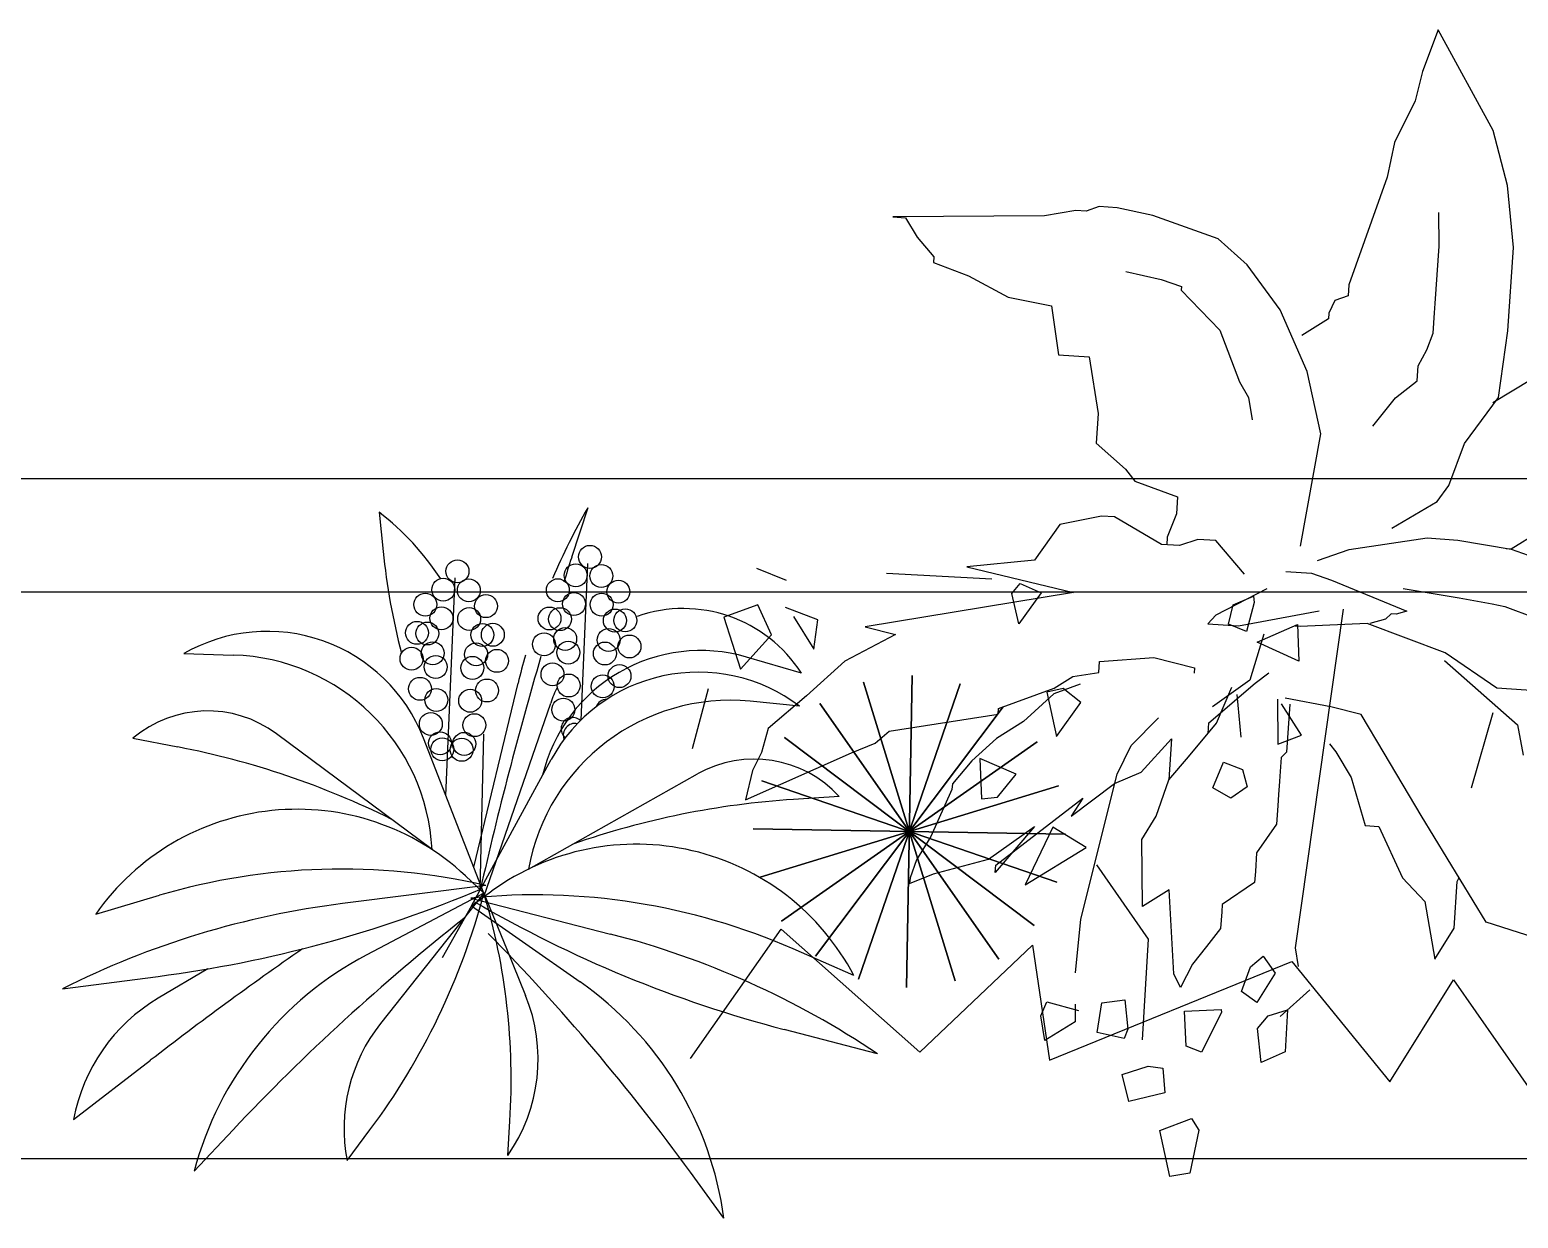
# Model space of a CAD drawing. Header units: millimetres. Extents: x 118878 to 201916, y 10986 to 20993.
# Drawn here: x 192667.4 to 192733.1, y 13810.3 to 13862.8 of the extents above; entities that cross this region are included whole.
import ezdxf

# ---------------------------------------------------------------- set-up
doc = ezdxf.new("R2010")
doc.units = ezdxf.units.MM
doc.header["$LTSCALE"] = 100
for name, color, linetype in [('1', 1, 'Continuous'), ('HA', 1, 'Continuous'), ('TREE', 83, 'Continuous')]:
    doc.layers.add(name, color=color, linetype=linetype)

# ---------------------------------------------------------------- blocks, each defined once
blk = doc.blocks.new('A$C500044CD')
at = {"layer": 'TREE'}
for p, q in [((0.6764, 0.63457), (0.66969, 0.61255)), ((0.70797, 0.58459), (0.6764, 0.63457)), ((0.66969, 0.61255), (0.66699, 0.59722)), ((0.66699, 0.59722), (0.65763, 0.5752)), ((0.71713, 0.55676), (0.70797, 0.58459)), ((0.65763, 0.5752), (0.65492, 0.557)), ((0.65492, 0.557), (0.63881, 0.5005)), ((0.7223, 0.5251), (0.71713, 0.55676)), ((0.68391, 0.52333), (0.68265, 0.54059)), ((0.68379, 0.49361), (0.68391, 0.52333)), ((0.72213, 0.48196), (0.7223, 0.5251)), ((0.63881, 0.5005), (0.63879, 0.49474)), ((0.63216, 0.49189), (0.62948, 0.48519)), ((0.63879, 0.49474), (0.63216, 0.49189)), ((0.68377, 0.48882), (0.68379, 0.49361)), ((0.62948, 0.48519), (0.62947, 0.48232)), ((0.68373, 0.47827), (0.68377, 0.48882)), ((0.62947, 0.48232), (0.6162, 0.47278)), ((0.62947, 0.48232), (0.62947, 0.48232)), ((0.68105, 0.46965), (0.68373, 0.47827)), ((0.71935, 0.44745), (0.72213, 0.48196)), ((0.6162, 0.47278), (0.6162, 0.47278)), ((0.67704, 0.46104), (0.68105, 0.46965)), ((0.71669, 0.44459), (0.75651, 0.47223)), ((0.67701, 0.45337), (0.67704, 0.46104)), ((0.66639, 0.44382), (0.67701, 0.45337)), ((0.70337, 0.42259), (0.71935, 0.44745)), ((0.65574, 0.42853), (0.66639, 0.44382)), ((0.69667, 0.40056), (0.70337, 0.42259)), ((0.69134, 0.39196), (0.69667, 0.40056)), ((0.66877, 0.3767), (0.69134, 0.39196)), ((0.74424, 0.37929), (0.73096, 0.36975)), ((0.64755, 0.36432), (0.68729, 0.3728)), ((0.68729, 0.3728), (0.70318, 0.37273)), ((0.70318, 0.37273), (0.73096, 0.36975)), ((0.73096, 0.36975), (0.72831, 0.36976)), ((0.73096, 0.36975), (0.76534, 0.36003)), ((0.25459, 0.36098), (0.24792, 0.33491)), ((0.63164, 0.35767), (0.64755, 0.36432)), ((0.14742, 0.35188), (0.15073, 0.33189)), ((0.61572, 0.35102), (0.62896, 0.35097)), ((0.62896, 0.35097), (0.63954, 0.34806)), ((0.63954, 0.34806), (0.6792, 0.33448)), ((0.6766, 0.34599), (0.70571, 0.343)), ((0.70571, 0.343), (0.72291, 0.34102)), ((0.72291, 0.34102), (0.72952, 0.34004)), ((0.72952, 0.34004), (0.74539, 0.33518)), ((0.25802, 0.2516), (0.25643, 0.3323)), ((0.67125, 0.33259), (0.66859, 0.32973)), ((0.6739, 0.33258), (0.67125, 0.33259)), ((0.6792, 0.33448), (0.6739, 0.33258)), ((0.62488, 0.32319), (0.62224, 0.3232)), ((0.65931, 0.32689), (0.62488, 0.32319)), ((0.7003, 0.31426), (0.65931, 0.32689)), ((0.66859, 0.32973), (0.66064, 0.32688)), ((0.19095, 0.20839), (0.18875, 0.32059)), ((0.70029, 0.31043), (0.73988, 0.2796)), ((0.72803, 0.29786), (0.7003, 0.31426)), ((0.75583, 0.29775), (0.72803, 0.29786)), ((0.36986, 0.28282), (0.34103, 0.28934)), ((0.43423, 0.12461), (0.42682, 0.28534)), ((0.42682, 0.28534), (0.43423, 0.12461)), ((0.64326, 0.28285), (0.61944, 0.28582)), ((0.7183, 0.24575), (0.72688, 0.28522)), ((0.45888, 0.12969), (0.40216, 0.28027)), ((0.40216, 0.28027), (0.45888, 0.12969)), ((0.40922, 0.1274), (0.45183, 0.28256)), ((0.45183, 0.28256), (0.40922, 0.1274)), ((0.65913, 0.27991), (0.64326, 0.28285)), ((0.67229, 0.26068), (0.65913, 0.27991)), ((0.73988, 0.2796), (0.74379, 0.26424)), ((0.05158, 0.27282), (0.07705, 0.27368)), ((0.20772, 0.17247), (0.22446, 0.2685)), ((0.38628, 0.13778), (0.47476, 0.27217)), ((0.47476, 0.27217), (0.38628, 0.13778)), ((0.3699, 0.26589), (0.34443, 0.26675)), ((0.38029, 0.26782), (0.48076, 0.14214)), ((0.48076, 0.14214), (0.38029, 0.26782)), ((0.64375, 0.26374), (0.64726, 0.2599)), ((0.21375, 0.15743), (0.24187, 0.25936)), ((0.36769, 0.15474), (0.49336, 0.25522)), ((0.49336, 0.25522), (0.36769, 0.15474)), ((0.64726, 0.2599), (0.65601, 0.24711)), ((0.69335, 0.22992), (0.67229, 0.26068)), ((0.36333, 0.24922), (0.49772, 0.16074)), ((0.49772, 0.16074), (0.36333, 0.24922)), ((0.65601, 0.24711), (0.66472, 0.22285)), ((0.21174, 0.16106), (0.20846, 0.24113)), ((0.18563, 0.18015), (0.10184, 0.2346)), ((0.21372, 0.15942), (0.17755, 0.23721)), ((0.20775, 0.15248), (0.24393, 0.23027)), ((0.35524, 0.17662), (0.50581, 0.23334)), ((0.50581, 0.23334), (0.35524, 0.17662)), ((0.02812, 0.22763), (0.05158, 0.22461)), ((0.23585, 0.17321), (0.31963, 0.22766)), ((0.35295, 0.22629), (0.5081, 0.18367)), ((0.5081, 0.18367), (0.35295, 0.22629)), ((0.66472, 0.22285), (0.67177, 0.22282)), ((0.67177, 0.22282), (0.68576, 0.19725)), ((0.73021, 0.17705), (0.69335, 0.22992)), ((0.39335, 0.22069), (0.3699, 0.21767)), ((0.35016, 0.20127), (0.51089, 0.20868)), ((0.51089, 0.20868), (0.35016, 0.20127)), ((0.68576, 0.19725), (0.69804, 0.18573)), ((0.71384, 0.17291), (0.71393, 0.19714)), ((0.71393, 0.19714), (0.71478, 0.19919)), ((0.69804, 0.18573), (0.70497, 0.15636)), ((0.78046, 0.16439), (0.73021, 0.17705)), ((0.70497, 0.15636), (0.71384, 0.17291)), ((0.21439, 0.16334), (0.14137, 0.14943)), ((0.21372, 0.15942), (0.20369, 0.1677)), ((0.21372, 0.15942), (0.15543, 0.12381)), ((0.21372, 0.15942), (0.16483, 0.08905)), ((0.20708, 0.1564), (0.2801, 0.14249)), ((0.20775, 0.15248), (0.21778, 0.16076)), ((0.21372, 0.15942), (0.22714, 0.13164)), ((0.01473, 0.13596), (0.04691, 0.14771)), ((0.20775, 0.15248), (0.19433, 0.1247)), ((0.20775, 0.15248), (0.26604, 0.11687)), ((0.32531, 0.08106), (0.36773, 0.15052)), ((0.36773, 0.15052), (0.44308, 0.09187)), ((0.44308, 0.09187), (0.49751, 0.15052)), ((0.49751, 0.15052), (0.51007, 0.09187)), ((0.51007, 0.09187), (0.63147, 0.15052)), ((0.63147, 0.15052), (0.6859, 0.09187)), ((0.6859, 0.09187), (0.7152, 0.14633)), ((0.7152, 0.14633), (0.76544, 0.08349)), ((0.40674, 0.12903), (0.37456, 0.14077)), ((0.22714, 0.13164), (0.2385, 0.10815)), ((0.0742, 0.11146), (0.04956, 0.09468)), ((0, 0.09644), (0.04889, 0.10598)), ((0.42147, 0.0895), (0.37258, 0.09905)), ((0.01003, 0.02953), (0.04759, 0.06254)), ((0.23449, 0.02517), (0.23449, 0.043)), ((0.15208, 0.01734), (0.16282, 0.03386)), ((0.07369, 0.00694), (0.09245, 0.02953)), ((0.34778, 0), (0.32903, 0.0226))]:
    blk.add_line(p, q, dxfattribs=at)
at = {"layer": 'TREE', "linetype": 'Continuous'}
for p, q in [((0.3592, 0.33012), (0.34346, 0.33535)), ((0.46473, 0.33739), (0.41045, 0.33695)), ((0.47547, 0.3307), (0.4794, 0.33606)), ((0.47547, 0.3307), (0.47547, 0.3307)), ((0.48006, 0.31542), (0.47547, 0.3307)), ((0.4794, 0.33606), (0.49054, 0.33196)), ((0.49054, 0.33196), (0.48006, 0.31542)), ((0.58789, 0.32192), (0.58968, 0.33209)), ((0.58968, 0.33209), (0.59981, 0.33729)), ((0.58968, 0.33209), (0.58968, 0.33209)), ((0.60039, 0.33391), (0.59746, 0.31884)), ((0.59981, 0.33729), (0.60039, 0.33391)), ((0.63293, 0.15771), (0.64662, 0.33347)), ((0.60331, 0.31365), (0.62344, 0.32399)), ((0.62344, 0.32399), (0.62529, 0.30533)), ((0.34519, 0.31653), (0.32821, 0.30917)), ((0.35322, 0.30161), (0.34519, 0.31653)), ((0.37659, 0.31093), (0.35957, 0.3161)), ((0.59746, 0.31884), (0.58789, 0.32192)), ((0.60646, 0.31809), (0.60075, 0.29391)), ((0.32821, 0.30917), (0.32821, 0.30917)), ((0.32821, 0.30917), (0.33842, 0.28293)), ((0.36394, 0.3117), (0.37547, 0.29563)), ((0.37547, 0.29563), (0.37659, 0.31093)), ((0.62529, 0.30533), (0.60331, 0.31365)), ((0.60331, 0.31365), (0.60331, 0.31365)), ((0.33842, 0.28293), (0.35322, 0.30161)), ((0.60075, 0.29391), (0.58244, 0.27898)), ((0.59807, 0.26422), (0.59469, 0.28612)), ((0.61556, 0.285), (0.61715, 0.26187)), ((0.50495, 0.2835), (0.49678, 0.28117)), ((0.49678, 0.28117), (0.49678, 0.28117)), ((0.49678, 0.28117), (0.50319, 0.25857)), ((0.50319, 0.25857), (0.51457, 0.2769)), ((0.51457, 0.2769), (0.50495, 0.2835)), ((0.62907, 0.26728), (0.61771, 0.28278)), ((0.31631, 0.24064), (0.32255, 0.2719)), ((0.54186, 0.25635), (0.55506, 0.27153)), ((0.61715, 0.26187), (0.62907, 0.26728)), ((0.53563, 0.24117), (0.54186, 0.25635)), ((0.58521, 0.23733), (0.58983, 0.25086)), ((0.58983, 0.25086), (0.59983, 0.24765)), ((0.59983, 0.24765), (0.60287, 0.23886)), ((0.46441, 0.24473), (0.46664, 0.22406)), ((0.48358, 0.23794), (0.46441, 0.24473)), ((0.47469, 0.22549), (0.48358, 0.23794)), ((0.52159, 0.16546), (0.53563, 0.24117)), ((0.60287, 0.23886), (0.59482, 0.23261)), ((0.60287, 0.23886), (0.60287, 0.23886)), ((0.59482, 0.23261), (0.58521, 0.23733)), ((0.46664, 0.22406), (0.47469, 0.22549)), ((0.46664, 0.22406), (0.46664, 0.22406)), ((0.5042, 0.21193), (0.49184, 0.1813)), ((0.52204, 0.20249), (0.5042, 0.21193)), ((0.49184, 0.1813), (0.52204, 0.20249)), ((0.5571, 0.15733), (0.52812, 0.19385)), ((0.49184, 0.1813), (0.49184, 0.1813)), ((0.52064, 0.13775), (0.52159, 0.16546)), ((0.55732, 0.10541), (0.5571, 0.15733)), ((0.63514, 0.14827), (0.63293, 0.15771)), ((0.60658, 0.13348), (0.61039, 0.14638)), ((0.61039, 0.14638), (0.61658, 0.15233)), ((0.61039, 0.14638), (0.61039, 0.14638)), ((0.61658, 0.15233), (0.62335, 0.14407)), ((0.62335, 0.14407), (0.61479, 0.12832)), ((0.61479, 0.12832), (0.60658, 0.13348)), ((0.64167, 0.13657), (0.62737, 0.12195)), ((0.53364, 0.10769), (0.53515, 0.12313)), ((0.53515, 0.12313), (0.54682, 0.12539)), ((0.54682, 0.12539), (0.54932, 0.11034)), ((0.57793, 0.12155), (0.59677, 0.12352)), ((0.59677, 0.12352), (0.59702, 0.12203)), ((0.6211, 0.12184), (0.63093, 0.1255)), ((0.63093, 0.1255), (0.63093, 0.1255)), ((0.63093, 0.1255), (0.63109, 0.10379)), ((0.50413, 0.11447), (0.50684, 0.12185)), ((0.50684, 0.12185), (0.52331, 0.11837)), ((0.52141, 0.12152), (0.522, 0.11239)), ((0.57996, 0.10357), (0.57793, 0.12155)), ((0.59702, 0.12203), (0.58801, 0.10097)), ((0.6161, 0.11504), (0.6211, 0.12184)), ((0.507, 0.1019), (0.50413, 0.11447)), ((0.522, 0.11239), (0.507, 0.1019)), ((0.54776, 0.10548), (0.53364, 0.10769)), ((0.54932, 0.11034), (0.54776, 0.10548)), ((0.54932, 0.11034), (0.54932, 0.11034)), ((0.61901, 0.09758), (0.6161, 0.11504)), ((0.57996, 0.10357), (0.57996, 0.10357)), ((0.58801, 0.10097), (0.57996, 0.10357)), ((0.63109, 0.10379), (0.61901, 0.09758)), ((0.54798, 0.08689), (0.5611, 0.09203)), ((0.55224, 0.07325), (0.54798, 0.08689)), ((0.5611, 0.09203), (0.5611, 0.09203)), ((0.5611, 0.09203), (0.56857, 0.09154)), ((0.56857, 0.09154), (0.57044, 0.07883)), ((0.57044, 0.07883), (0.55224, 0.07325)), ((0.56915, 0.0593), (0.58509, 0.06654)), ((0.58509, 0.06654), (0.5892, 0.06074)), ((0.57568, 0.036), (0.56915, 0.0593)), ((0.5892, 0.06074), (0.58585, 0.0383)), ((0.5892, 0.06074), (0.5892, 0.06074)), ((0.58585, 0.0383), (0.57568, 0.036))]:
    blk.add_line(p, q, dxfattribs=at)
at = {"layer": 'TREE'}
for points in [[(0.6224, 0.36442), (0.62924, 0.42288), (0.6201, 0.45455), (0.60433, 0.48529), (0.58589, 0.50741), (0.57005, 0.51994), (0.53567, 0.52966), (0.51715, 0.53261), (0.50789, 0.53264), (0.50126, 0.52979), (0.49596, 0.52981), (0.48006, 0.52604), (0.40194, 0.52059), (0.40856, 0.52057), (0.41514, 0.51095), (0.42437, 0.50133), (0.42436, 0.49845), (0.44287, 0.49263), (0.46401, 0.48296), (0.4865, 0.48), (0.4917, 0.45505), (0.50758, 0.45499), (0.51409, 0.4262), (0.51403, 0.41086), (0.52987, 0.39834), (0.53514, 0.39256), (0.55762, 0.38576), (0.5576, 0.38289), (0.55758, 0.37714), (0.55356, 0.36469), (0.55355, 0.36085)], [(0.52364, 0.49999), (0.54216, 0.49704), (0.55274, 0.49412), (0.55274, 0.4922), (0.57384, 0.47295), (0.58565, 0.44701), (0.59092, 0.43932), (0.59352, 0.42781)], [(0.59453, 0.34823), (0.57871, 0.36459), (0.56945, 0.36463), (0.56017, 0.36083), (0.56017, 0.36083), (0.5509, 0.36086), (0.5258, 0.37343), (0.51918, 0.37345), (0.49798, 0.36778), (0.48599, 0.34865), (0.45155, 0.34304), (0.50711, 0.33323), (0.40112, 0.30872), (0.41699, 0.30578), (0.39178, 0.29054), (0.37317, 0.27144), (0.35457, 0.25329), (0.35187, 0.24084), (0.34787, 0.23127), (0.34516, 0.21594), (0.39821, 0.24354), (0.41015, 0.24924), (0.4168, 0.25593), (0.47244, 0.26817), (0.47245, 0.27105), (0.5003, 0.2834), (0.50959, 0.29008), (0.52284, 0.2929), (0.52286, 0.29866), (0.55067, 0.30238), (0.57184, 0.29847), (0.57183, 0.29559)], [(0.60642, 0.34147), (0.58121, 0.32623), (0.57722, 0.32145), (0.59311, 0.32139), (0.63418, 0.33178), (0.63418, 0.33178)], [(0.58097, 0.26516), (0.58099, 0.27063), (0.58099, 0.27063), (0.60358, 0.29259), (0.61022, 0.29832)], [(0.51355, 0.28623), (0.50029, 0.28053), (0.48567, 0.26525), (0.47239, 0.25571), (0.46043, 0.24329), (0.45111, 0.23087), (0.4511, 0.22799), (0.44174, 0.2031), (0.43507, 0.19066), (0.43239, 0.18109), (0.43238, 0.17821), (0.44431, 0.18392), (0.47215, 0.19339), (0.49472, 0.21152), (0.47609, 0.18667), (0.47611, 0.1905), (0.51861, 0.22773), (0.51328, 0.21816), (0.53453, 0.23629), (0.54779, 0.24295), (0.54779, 0.24295), (0.56243, 0.26111), (0.56234, 0.24002)], [(0.62208, 0.28293), (0.62198, 0.258), (0.61932, 0.25514), (0.61929, 0.24555), (0.61927, 0.24268), (0.61925, 0.23596), (0.61923, 0.23021), (0.61919, 0.22063), (0.60986, 0.20532), (0.60983, 0.19573), (0.6098, 0.18998), (0.59387, 0.17758), (0.59386, 0.17375), (0.59382, 0.16512), (0.58717, 0.15556), (0.58051, 0.146), (0.57517, 0.13355), (0.57122, 0.14028), (0.57122, 0.14028), (0.56609, 0.18344), (0.55282, 0.17391), (0.55031, 0.20843), (0.55697, 0.22087), (0.56234, 0.24002), (0.56234, 0.24002), (0.57166, 0.25245), (0.58497, 0.27061), (0.58497, 0.27061), (0.59166, 0.28976)]]:
    blk.add_lwpolyline(points, dxfattribs=at)
for centre in [(0.25731, 0.33581), (0.18963, 0.3241), (0.2506, 0.32585), (0.26377, 0.32635), (0.24187, 0.31761), (0.27309, 0.3188), (0.18292, 0.31414), (0.19609, 0.31464), (0.2506, 0.31109), (0.26489, 0.31163), (0.17419, 0.3059), (0.20541, 0.30709), (0.23852, 0.30281), (0.24389, 0.30281), (0.27221, 0.30388), (0.27756, 0.30429), (0.18292, 0.29938), (0.1972, 0.29992), (0.26962, 0.29366), (0.17083, 0.2911), (0.1762, 0.2911), (0.20452, 0.29217), (0.20988, 0.29258), (0.23654, 0.28934), (0.24724, 0.29281), (0.24926, 0.28588), (0.26813, 0.28659), (0.28055, 0.29101), (0.17956, 0.2811), (0.20193, 0.28195), (0.21287, 0.2793), (0.16886, 0.27763), (0.18157, 0.27417), (0.20045, 0.27488), (0.24187, 0.27413), (0.27639, 0.27544), (0.2087, 0.26373), (0.2506, 0.26895), (0.26808, 0.26961), (0.17419, 0.26242), (0.18292, 0.25724), (0.20039, 0.2579), (0.24859, 0.25634), (0.1809, 0.24463), (0.20336, 0.24548), (0.18627, 0.23505), (0.18762, 0.23203), (0.19762, 0.23241), (0.19873, 0.23552)]:
    blk.add_circle(centre, 0.00591, dxfattribs=at)
for centre, radius, start, end in [((0.56222, 0.2096), 0.34286, 153.79927, 160.59746), ((0.07028, 0.23718), 0.13823, 36.6033, 56.07812), ((0.49231, 0.38861), 0.34625, 189.42765, 198.24093), ((2.13754, -0.14898), 1.95059, 165.63636, 166.03113), ((0.31154, 0.24014), 0.07227, 36.19706, 112.82655), ((0.09923, 0.20079), 0.08637, 24.93865, 123.48891), ((0.32255, 0.20768), 0.08373, 77.2438, 170.21543), ((2.13754, -0.14898), 1.95059, 167.2076, 170.8544), ((0.56222, 0.2096), 0.34286, 167.60084, 170.10884), ((0.32224, 0.19386), 0.08637, 56.51109, 155.06135), ((0.0806, 0.16802), 0.10572, 6.58479, 91.9287), ((0.34087, 0.16109), 0.10572, 88.0713, 173.41521), ((0.31154, 0.24014), 0.07227, 157.43899, 164.5742), ((0.27104, 0.25719), 0.00591, 94.27674, 163.62772), ((0.25396, 0.24676), 0.00591, 50.18438, 234.2853), ((0.2553, 0.24374), 0.00591, 80.79637, 205.82262), ((0.06938, 0.18465), 0.05958, 56.97765, 133.82916), ((0.3521, 0.17771), 0.05958, 46.17084, 123.02235), ((-0.00357, -0.20366), 0.4318, 67.2265, 82.66207), ((0.42505, -0.2106), 0.4318, 97.33793, 112.7735), ((0.12297, 0.06989), 0.12681, 50.46786, 148.59978), ((0.2985, 0.06296), 0.12681, 31.40022, 129.53214), ((0.16039, -0.16316), 0.33094, 80.6079, 110.05238), ((-0.07389, 0.73477), 0.64067, 281.04915, 296.54065), ((-0.1359, 0.22806), 0.3563, 326.97159, 348.89261), ((0.26109, -0.1701), 0.33094, 69.94762, 99.3921), ((0.49537, 0.72784), 0.64067, 243.45935, 258.95085), ((-0.10218, 0.043), 0.33667, 360, 20.23156), ((0.22469, -0.28792), 0.44521, 100.78564, 120.30988), ((0.94054, -0.67441), 1.10218, 131.91952, 140.30621), ((-0.51907, -0.68135), 1.10218, 39.69379, 48.08048), ((0.19678, -0.29485), 0.44521, 59.69012, 79.21436), ((1.30843, -1.37212), 1.90997, 128.39187, 131.31056), ((0.24828, -0.02816), 0.17809, 121.42512, 168.63503), ((0.17319, -0.03509), 0.17809, 11.36497, 58.57488), ((0.16025, 0.07034), 0.0869, 328.68359, 25.79083), ((0.10127, 0.01874), 0.09187, 124.24971, 173.25536), ((0.23639, 0.03933), 0.08714, 145.21022, 194.62088)]:
    blk.add_arc(centre, radius, start, end, dxfattribs=at)

msp = doc.modelspace()

# ---------------------------------------------------------------- linework, layer by layer
at = {"layer": '1'}
for p, q in [((193541.98, 13842.966), (192299.98, 13842.966)), ((193541.98, 13837.966), (192299.98, 13837.966)), ((193300.98, 13812.966), (192550.98, 13812.966))]:
    msp.add_line(p, q, dxfattribs=at)

# ---------------------------------------------------------------- block references
at = {"layer": 'HA', "color": 1, "ltscale": 0.1, "xscale": 85.61280000539743, "yscale": 85.61280000539743, "zscale": 85.61280000539743, "rotation": 356.3768169863728}
msp.add_blockref('A$C500044CD', (192668.333, 13812.221), dxfattribs=at)

doc.saveas('drawing.dxf')
